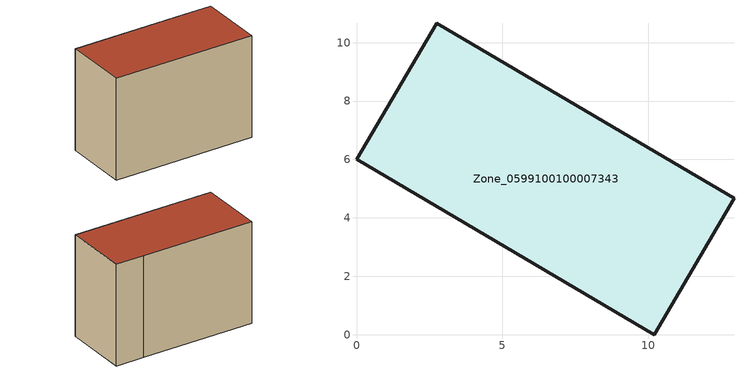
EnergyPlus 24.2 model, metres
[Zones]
Zone_0599100100007343
 floor ground (C_G): 10.19,0 0,6.01 2.74,10.66 10.87,5.89 12.93,4.67 z1.49
 wall outside (C_F): 10.19,0 12.93,4.67 10.87,5.89 2.74,10.66 0,6.01 10.19,0 z1.49:9.91
 roof outside (C_R): 0,6.01 10.19,0 12.93,4.67 10.87,5.89 2.74,10.66 z9.91
[BUILDING]
Pand.0599100100007343: North Axis=0; Terrain=City; Loads Convergence Tolerance Value=0.04; Temperature Convergence Tolerance Value=0.4; Solar Distribution=FullExterior; Maximum Number of Warmup Days=25; Minimum Number of Warmup Days=1
[Site:Location]
Rotterdam.The.Hague.AP_ZH_NLD Design_Conditions: Latitude=51.96; Longitude=4.45; Time Zone=1; Elevation=-4.5
[SITE:GROUNDTEMPERATURE:BUILDINGSURFACE]
18, 18, 18, 18, 18, 18, 18, 18, 18, 18, 18, 18
[MATERIAL] Thermal Absorptance=0.9; Solar Absorptance=0.7; Visible Absorptance=0.7
Name | Roughness | Thickness | Conductivity | Density | Specific Heat
G.TI.2006-2014 | MediumSmooth | 0.15 | 0.06 | 540 | 1210
F.TI.2006-2014 | Rough | 0.3 | 0.12 | 1920 | 840
R.TI.2006-2014 | MediumRough | 0.2 | 0.08 | 1500 | 1000
[CONSTRUCTION]
C_G: G.TI.2006-2014
C_F: F.TI.2006-2014
C_R: R.TI.2006-2014
[ZONE]
Zone_0599100100007343: Type=1; Multiplier=1; Ceiling Height=Autocalculate; Volume=Autocalculate; Floor Area=autocalculate; Part of Total Floor Area=Yes
[ZONEINFILTRATION:DESIGNFLOWRATE]
Infil_Zone_0599100100007343: Zone or ZoneList or Space or SpaceList=Zone_0599100100007343; Schedule=AlwaysOn; Design Flow Rate Calculation Method=Flow/Area; Flow Rate per Floor Area=0.0015; Constant Term Coefficient=1; Temperature Term Coefficient=0; Velocity Term Coefficient=0; Velocity Squared Term Coefficient=0
[HVACTEMPLATE:ZONE:IDEALLOADSAIRSYSTEM]
Zone_0599100100007343: Maximum Heating Supply Air Temperature=50; Minimum Cooling Supply Air Temperature=13; Maximum Heating Supply Air Humidity Ratio=0.0156; Minimum Cooling Supply Air Humidity Ratio=0.0077; Heating Limit=NoLimit; Cooling Limit=NoLimit; Dehumidification Control Type=ConstantSensibleHeatRatio; Cooling Sensible Heat Ratio=0.7; Dehumidification Setpoint=60; Humidification Control Type=None; Humidification Setpoint=30; Outdoor Air Method=None; Outdoor Air Flow Rate per Person=0.00944; Outdoor Air Flow Rate per Zone Floor Area=0; Outdoor Air Flow Rate per Zone=0; Demand Controlled Ventilation Type=None; Outdoor Air Economizer Type=NoEconomizer; Heat Recovery Type=None; Sensible Heat Recovery Effectiveness=0.7; Latent Heat Recovery Effectiveness=0.65
[ZONECONTROL:THERMOSTAT]
ThermostatControl_Zone_0599100100007343: Zone or ZoneList=Zone_0599100100007343; Control Type Schedule=DualSetpointControlType; Control 1=Thermostat_Zone_0599100100007343; Temperature Difference Between Cutout And Setpoint=0
[THERMOSTATSETPOINT:DUALSETPOINT]
Thermostat_Zone_0599100100007343: Heating Setpoint Temperature Schedule=HeatingSetpoint_Zone_0599100100007343; Cooling Setpoint Temperature Schedule=CoolingSetpoint_Zone_0599100100007343
[SCHEDULE:COMPACT]
HeatingSetpoint_Zone_0599100100007343: Through: 12/31, For: AllDays, Until: 24:00, 21
CoolingSetpoint_Zone_0599100100007343: Through: 12/31, For: AllDays, Until: 24:00, 24
DualSetpointControlType: Through: 12/31, For: AllDays, Until: 24:00, 4
AlwaysOn: Through: 12/31, For: AllDays, Until: 24:00, 1
